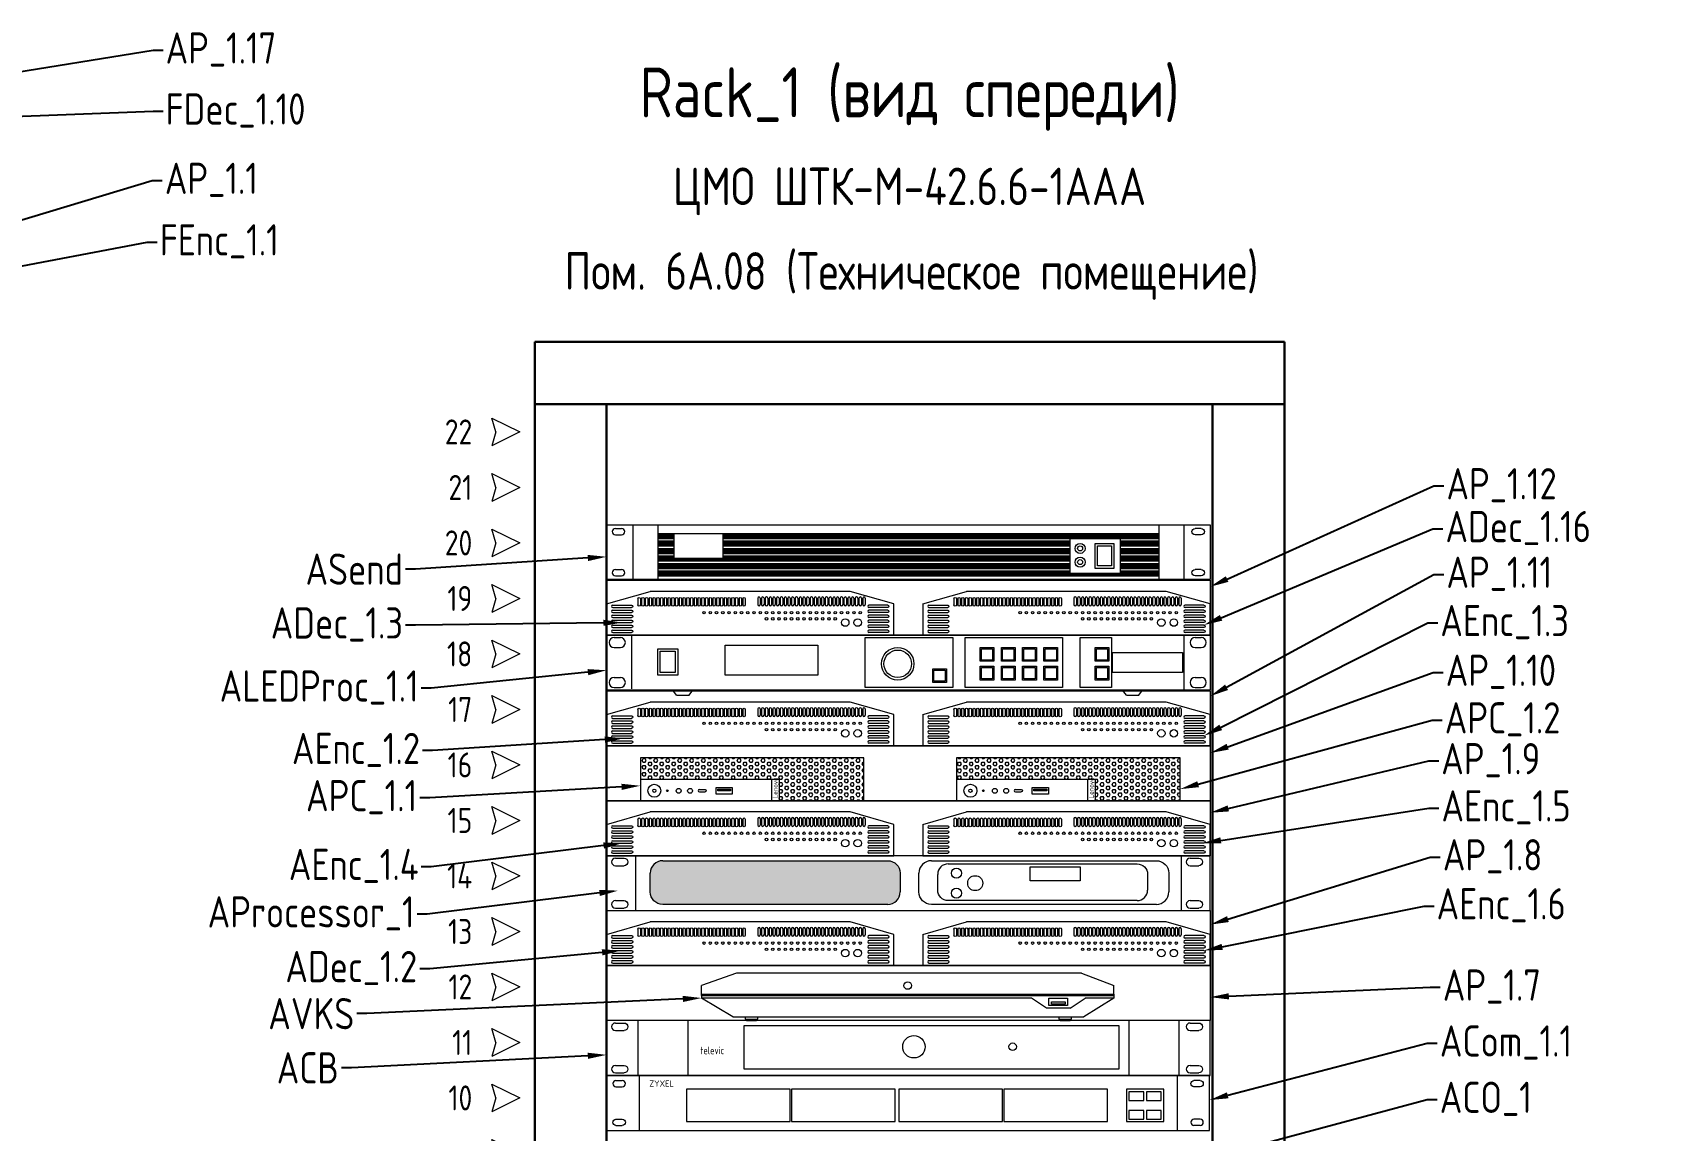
# Model space of a CAD drawing. Header units: millimetres. Extents: x -12727 to 3737, y -1743 to 2772.
# Drawn here: x 921 to 2218, y 453 to 1332 of the extents above; entities that cross this region are included whole.
import ezdxf
from ezdxf import colors
from ezdxf.entities.mleader import LeaderData, LeaderLine
from ezdxf.enums import TextEntityAlignment as Align
from ezdxf.math import Vec2, Vec3

# ---------------------------------------------------------------- set-up
doc = ezdxf.new("R2010")
doc.units = ezdxf.units.MM
doc.layers.get('0').update_dxf_attribs({"lineweight": 5})
doc.layers.add('Racks and units', color=7, linetype='Continuous', lineweight=5)
doc.styles.add('AMS_text_scale', font='GOST.TTF', dxfattribs={"width": 0.9})
doc.styles.add('Rack_unit_No', font='GOST.TTF', dxfattribs={"height": 10})
doc.styles.get("Standard").update_dxf_attribs({"font": 'GOST.TTF'})

# ---------------------------------------------------------------- blocks, each defined once
blk = doc.blocks.new('arrow_tic')
at = {"lineweight": 9}
for p, q in [((-25.7, 11.1), (-3.4, 0)), ((-22.6, 0), (-25.7, 11.1)), ((-3.4, 0), (-25.7, -11.1)), ((-22.6, 0), (-25.7, -11.1))]:
    blk.add_line(p, q, dxfattribs=at)
blk.add_point((66, -22.2))
blk = doc.blocks.new('Rack_wheel')
at = {"layer": 'Racks and units', "lineweight": 30}
for p, q in [((-27, -18), (-32, -13)), ((-27, -76), (-27, -18)), ((-19, -76), (-27, -76)), ((27, -76), (19, -76)), ((27, -18), (32, -13)), ((27, -18), (27, -76))]:
    blk.add_line(p, q, dxfattribs=at)
at = {"layer": 'Racks and units', "lineweight": 9}
blk.add_line((-27, -18), (27, -18), dxfattribs=at)
at = {"layer": 'Racks and units', "lineweight": 30}
for points in [[(-32, 0), (32, 0), (32, -13), (-32, -13)], [(-15, -25), (15, -25), (15, -98), (-15, -98)]]:
    blk.add_lwpolyline(points, close=True, dxfattribs=at)
blk.add_lwpolyline([(-19, -76), (-19, -22), (19, -22), (19, -76)], dxfattribs=at)
at = {"layer": 'Racks and units', "lineweight": 9}
for points in [[(-15, -72), (-19, -72), (-19, -52), (-15, -52)], [(19, -72), (15, -72), (15, -52), (19, -52)]]:
    blk.add_lwpolyline(points, close=True, dxfattribs=at)
blk = doc.blocks.new('*U61')
at = {"layer": 'Racks and units', "lineweight": 30}
for p, q in [((-24.1, 97.9), (-24.1, 1175.8)), ((-24.1, 1175.8), (575.9, 1175.8)), ((575.9, 1175.8), (575.9, 97.9)), ((-24.1, 1125.8), (575.9, 1125.8)), ((-24.1, 147.9), (575.9, 147.9)), ((-24.1, 97.9), (575.9, 97.9))]:
    blk.add_line(p, q, dxfattribs=at)
blk.add_lwpolyline([(33.4, 1125.8), (518.4, 1125.8), (518.4, 147.9), (33.4, 147.9)], close=True, dxfattribs=at)
for p in [(-32.7, 1103.6), (-32.7, 1059.1), (-32.7, 1014.7), (-32.7, 970.2), (-32.7, 925.8), (-32.7, 881.3), (-32.7, 836.9), (-32.7, 792.4), (-32.7, 748), (-32.7, 703.5), (-32.7, 659.1), (-32.7, 614.6), (-32.7, 570.2), (-32.7, 525.7), (-32.7, 481.3), (-32.7, 436.8), (-32.7, 392.4), (-32.7, 347.9), (-32.7, 303.5), (-32.7, 259), (-32.7, 214.6), (-32.7, 170.1)]:
    blk.add_blockref('arrow_tic', p)
at = {"layer": 'Racks and units', "xscale": 0.000166666666666669, "yscale": 0.000166666666666669, "zscale": 0.000166666666666669}
blk.add_blockref('Rack_wheel', (-24.1, 97.9), dxfattribs=at)
blk.add_blockref('Rack_wheel', (-24.1, 97.9), dxfattribs=at)
at = {"char_height": 20, "width": 92.84, "attachment_point": 6, "style": 'Rack_unit_No'}
for s, insert in [('22', (-74.1, 1103.6)), ('21', (-74.1, 1059.1)), ('20', (-74.1, 1014.7)), ('19', (-74.1, 970.2)), ('18', (-74.1, 925.8)), ('17', (-74.1, 881.3)), ('16', (-74.1, 836.9)), ('15', (-74.1, 792.4)), ('14', (-74.1, 748)), ('13', (-74.1, 703.5)), ('12', (-74.1, 659.1)), ('11', (-74.1, 614.6)), ('10', (-74.1, 570.2)), ('9', (-74.1, 525.7)), ('8', (-74.1, 481.3)), ('7', (-74.1, 436.8)), ('6', (-74.1, 392.4)), ('5', (-74.1, 347.9)), ('4', (-74.1, 303.5)), ('3', (-74.1, 259)), ('2', (-74.1, 214.6)), ('1', (-74.1, 170.1))]:
    blk.add_mtext(s, dxfattribs=dict(at, insert=insert))
at = {"layer": 'Racks and units', "style": 'AMS_text_scale'}
for tag, height, p in [('RACK_NAME', 40, (275.9, 1375.6)), ('RACK_DIMS', 30, (275.9, 1300.3)), ('RACK_ROOM', 30, (277.4, 1232.5))]:
    blk.add_attdef(tag, text='', height=height, dxfattribs=at).set_placement(p, align=Align.MIDDLE_CENTER)
blk = doc.blocks.new('Коммутатор 48 портов')
at = {"color": 0}
for p, q in [((0, 44), (0, 0)), ((482.6, 44), (0, 44)), ((7.5, 40), (12.5, 40)), ((26, 44), (26, 0)), ((456.6, 44), (456.6, 0)), ((475.1, 40), (470.1, 40)), ((482.6, 0), (482.6, 44)), ((7.5, 35), (12.5, 35)), ((64, 33), (64, 7)), ((147, 33), (64, 33)), ((147, 7), (147, 33)), ((148, 33), (148, 7)), ((231, 33), (148, 33)), ((231, 7), (231, 33)), ((234, 33), (234, 7)), ((317, 33), (234, 33)), ((317, 7), (317, 33)), ((318, 33), (318, 7)), ((401, 33), (318, 33)), ((401, 7), (401, 33)), ((416, 33), (416, 7)), ((446, 33), (416, 33)), ((418, 31), (418, 24)), ((430, 31), (418, 31)), ((430, 24), (430, 31)), ((432, 31), (432, 24)), ((444, 31), (432, 31)), ((444, 24), (444, 31)), ((446, 7), (446, 33)), ((475.1, 35), (470.1, 35)), ((418, 24), (430, 24)), ((418, 16), (418, 9)), ((430, 16), (418, 16)), ((430, 9), (430, 16)), ((432, 24), (444, 24)), ((432, 16), (432, 9)), ((444, 16), (432, 16)), ((444, 9), (444, 16)), ((0, 0), (482.6, 0)), ((7.5, 9), (12.5, 9)), ((7.5, 4), (12.5, 4)), ((64, 7), (147, 7)), ((148, 7), (231, 7)), ((234, 7), (317, 7)), ((318, 7), (401, 7)), ((416, 7), (446, 7)), ((418, 9), (430, 9)), ((432, 9), (444, 9)), ((475.1, 9), (470.1, 9)), ((475.1, 4), (470.1, 4))]:
    blk.add_line(p, q, dxfattribs=at)
for centre, start, end in [((7.5, 37.5), 90, 270), ((12.5, 37.5), 270, 90), ((470.1, 6.5), 90, 270), ((475.1, 6.5), 270, 90)]:
    blk.add_arc(centre, 2.5, start, end, dxfattribs=at)
at = {"color": 0, "extrusion": (0, 0, -1)}
for centre, start, end in [((-470.1, 37.5), 270, 90), ((-475.1, 37.5), 90, 270), ((-7.5, 6.5), 270, 90), ((-12.5, 6.5), 90, 270)]:
    blk.add_arc(centre, 2.5, start, end, dxfattribs=at)
at = {"color": 0, "insert": (35, 40), "char_height": 5, "width": 18, "attachment_point": 1}
blk.add_mtext('\\pxqc;ZYXEL', dxfattribs=at)
blk = doc.blocks.new('ПК')
h = blk.add_hatch()
h.set_pattern_fill('HEX', color=0, scale=0.5)
edge = h.paths.add_edge_path()
edge.add_line((0, 34.5), (0, 17.25))
edge.add_line((179, 34.5), (0, 34.5))
edge.add_line((179, 0), (179, 34.5))
edge.add_line((111, 0), (179, 0))
edge.add_line((111, 17.25), (111, 0))
edge.add_line((0, 17.25), (111, 17.25))
at = {"color": 0}
for p, q in [((179, 34.5), (0, 34.5)), ((0, 34.5), (0, 0)), ((179, 0), (179, 34.5)), ((0, 17.25), (111, 17.25)), ((105, 17.25), (105, 0)), ((111, 17.25), (111, 0)), ((0, 0), (179, 0)), ((47.275, 8.975), (51.825, 8.975)), ((47.275, 7.025), (51.825, 7.025))]:
    blk.add_line(p, q, dxfattribs=at)
for points in [[(60.6, 10.6), (73.6, 10.6), (73.6, 5.4), (60.6, 5.4)], [(61.9, 9.3), (72.3, 9.3), (72.3, 8), (61.9, 8)]]:
    blk.add_lwpolyline(points, close=True, dxfattribs=at)
for centre, radius in [((11.2, 8), 5.2), ((11.2, 8), 1.3), ((21.6, 8), 0.65), ((30.7, 8), 1.95), ((39.8, 8), 1.95)]:
    blk.add_circle(centre, radius, dxfattribs=at)
blk.add_arc((47.275, 8), 0.975, 90, 270, dxfattribs=at)
at = {"color": 0, "extrusion": (0, 0, -1)}
blk.add_arc((-51.825, 8), 0.975, 90, 270, dxfattribs=at)
at = {"color": 0, "insert": (106, 2), "char_height": 4, "width": 5.86859, "attachment_point": 1, "rotation": 90}
blk.add_mtext('Lenovo', dxfattribs=at)
blk = doc.blocks.new('CVKS')
at = {"color": 0}
for p, q in [((28, 20), (0, 10)), ((304, 20), (28, 20)), ((304, 20), (330, 10)), ((0, 2), (0, 10)), ((0, 3), (330, 3)), ((0, 2), (330, 2)), ((0, 2), (0, 0)), ((264, 0), (0, 0)), ((25, -15), (0, 0)), ((330, 3), (330, 10)), ((330, 3), (330, 2)), ((330, 2), (330, 0)), ((276, -8), (264, 0)), ((295, -8), (276, -8)), ((295, -8), (307, 0)), ((330, 0), (306, -15)), ((330, 0), (307, 0)), ((25, -15), (306, -15)), ((35, -15), (35, -17)), ((35, -17), (45, -17)), ((36, -17), (36, -18)), ((36, -18), (44, -18)), ((44, -18), (44, -17)), ((45, -17), (45, -15)), ((286, -15), (286, -17)), ((286, -17), (296, -17)), ((287, -17), (287, -18)), ((287, -18), (295, -18)), ((295, -18), (295, -17)), ((296, -17), (296, -15))]:
    blk.add_line(p, q, dxfattribs=at)
for points in [[(278, 0), (293, 0), (293, -6), (278, -6)], [(280, -3), (291, -3), (291, -5), (280, -5)]]:
    blk.add_lwpolyline(points, close=True, dxfattribs=at)
blk.add_circle((165, 10), 3, dxfattribs=at)
blk = doc.blocks.new('TesiraFORTE AVB CI')
h = blk.add_hatch()
h.set_pattern_fill('HONEY', color=0, scale=0.5)
h.set_pattern_definition([(0, (-10, 0), (2.38125, 1.374815), [1.5875, -3.175]), (120, (-10, 0), (-2.38125, 1.374815), [1.5875, -3.175]), (60, (-10, 0), (5e-09, 2.749631), [-3.175, 1.5875])])
edge = h.paths.add_edge_path()
edge.add_line((35, 15), (35, 30))
edge.add_arc((45, 30), 10, 90, 180)
edge.add_line((45, 40), (225, 40))
edge.add_arc((225, 30), 10, 0, 90)
edge.add_line((235, 30), (235, 15))
edge.add_arc((225, 15), 10, 270, 360)
edge.add_line((225, 5), (45, 5))
edge.add_arc((45, 15), 10, 180, 270)
at = {"color": 0}
for p, q in [((483, 44), (0, 44)), ((0, 0), (0, 44)), ((7, 42), (14, 42)), ((23, 44), (23, 0)), ((45, 40), (225, 40)), ((260, 40), (440, 40)), ((460, 44), (460, 0)), ((467, 42), (474, 42)), ((483, 0), (483, 44)), ((7, 36), (14, 36)), ((35, 15), (35, 30)), ((235, 30), (235, 15)), ((250, 15), (250, 30)), ((265, 16.45), (265, 29.05)), ((273.4, 37.45), (424.6, 37.45)), ((433, 29.05), (433, 16.45)), ((450, 30), (450, 15)), ((467, 36), (474, 36)), ((0, 0), (483, 0)), ((7, 8), (14, 8)), ((7, 2), (14, 2)), ((225, 5), (45, 5)), ((440, 5), (260, 5)), ((424.6, 8.05), (273.4, 8.05)), ((467, 8), (474, 8)), ((467, 2), (474, 2))]:
    blk.add_line(p, q, dxfattribs=at)
blk.add_lwpolyline([(339, 35), (379, 35), (379, 24), (339, 24)], close=True, dxfattribs=at)
for centre, radius in [((280, 30), 4), ((295, 22), 6), ((280, 14), 4)]:
    blk.add_circle(centre, radius, dxfattribs=at)
for centre, radius, start, end in [((7, 39), 3, 90, 270), ((45, 30), 10, 90, 180), ((260, 30), 10, 90, 180), ((467, 39), 3, 90, 270), ((273.4, 29.05), 8.4, 90, 180), ((225, 15), 10, 270, 0), ((424.6, 16.45), 8.4, 270, 0), ((440, 15), 10, 270, 0), ((7, 5), 3, 90, 270), ((467, 5), 3, 90, 270)]:
    blk.add_arc(centre, radius, start, end, dxfattribs=at)
at = {"color": 0, "extrusion": (0, 0, -1)}
for centre, radius, start, end in [((-14, 39), 3, 90, 270), ((-225, 30), 10, 90, 180), ((-440, 30), 10, 90, 180), ((-474, 39), 3, 90, 270), ((-424.6, 29.05), 8.4, 90, 180), ((-45, 15), 10, 270, 0), ((-260, 15), 10, 270, 0), ((-273.4, 16.45), 8.4, 270, 0), ((-14, 5), 3, 90, 270), ((-474, 5), 3, 90, 270)]:
    blk.add_arc(centre, radius, start, end, dxfattribs=at)
blk = doc.blocks.new('*U14')
at = {"color": 0}
for p, q in [((-7.5, 1), (7.5, 1)), ((-7.5, -1), (7.5, -1))]:
    blk.add_line(p, q, dxfattribs=at)
blk.add_arc((-7.5, 0), 1, 90, 270, dxfattribs=at)
at = {"color": 0, "extrusion": (0, 0, -1)}
blk.add_arc((-7.5, 0), 1, 90, 270, dxfattribs=at)
blk = doc.blocks.new('*U13')
at = {"color": 0, "linetype": 'ByBlock', "lineweight": -2, "transparency": 16777216}
for p in [(0, 20), (0, 16), (0, 12), (0, 8), (0, 4), (0, 0)]:
    blk.add_blockref('*U14', p, dxfattribs=at)
blk = doc.blocks.new('*U16')
at = {"color": 0}
for p, q in [((-7.5, 1), (7.5, 1)), ((-7.5, -1), (7.5, -1))]:
    blk.add_line(p, q, dxfattribs=at)
blk.add_arc((-7.5, 0), 1, 90, 270, dxfattribs=at)
at = {"color": 0, "extrusion": (0, 0, -1)}
blk.add_arc((-7.5, 0), 1, 90, 270, dxfattribs=at)
blk = doc.blocks.new('*U15')
at = {"color": 0, "linetype": 'ByBlock', "lineweight": -2, "transparency": 16777216}
for p in [(0, 20), (0, 16), (0, 12), (0, 8), (0, 4), (0, 0)]:
    blk.add_blockref('*U16', p, dxfattribs=at)
blk = doc.blocks.new('*U18')
at = {"color": 0}
for p, q in [((-1, 2.5), (-1, -2.5)), ((1, 2.5), (1, -2.5))]:
    blk.add_line(p, q, dxfattribs=at)
at = {"color": 0, "extrusion": (0, 0, -1)}
for centre, start, end in [((0, 2.5), 0, 180), ((0, -2.5), 180, 0)]:
    blk.add_arc(centre, 1, start, end, dxfattribs=at)
blk = doc.blocks.new('*U17')
at = {"color": 0, "linetype": 'ByBlock', "lineweight": -2, "transparency": 16777216}
for p in [(0, 0), (3, 0), (6, 0), (9, 0), (12, 0), (15, 0), (18, 0), (21, 0), (24, 0), (27, 0), (30, 0), (33, 0), (36, 0), (39, 0), (42, 0), (45, 0), (48, 0), (51, 0), (54, 0), (57, 0), (60, 0), (63, 0), (66, 0), (69, 0), (72, 0), (75, 0), (78, 0), (81, 0), (84, 0)]:
    blk.add_blockref('*U18', p, dxfattribs=at)
blk = doc.blocks.new('*U20')
at = {"color": 0}
for p, q in [((-1, 2.5), (-1, -2.5)), ((1, 2.5), (1, -2.5))]:
    blk.add_line(p, q, dxfattribs=at)
at = {"color": 0, "extrusion": (0, 0, -1)}
for centre, start, end in [((0, 2.5), 0, 180), ((0, -2.5), 180, 0)]:
    blk.add_arc(centre, 1, start, end, dxfattribs=at)
blk = doc.blocks.new('*U19')
at = {"color": 0, "linetype": 'ByBlock', "lineweight": -2, "transparency": 16777216}
for p in [(0, 0), (3, 0), (6, 0), (9, 0), (12, 0), (15, 0), (18, 0), (21, 0), (24, 0), (27, 0), (30, 0), (33, 0), (36, 0), (39, 0), (42, 0), (45, 0), (48, 0), (51, 0), (54, 0), (57, 0), (60, 0), (63, 0), (66, 0), (69, 0), (72, 0), (75, 0), (78, 0), (81, 0), (84, 0)]:
    blk.add_blockref('*U20', p, dxfattribs=at)
blk = doc.blocks.new('*U22')
at = {"color": 0}
blk.add_circle((0, 0), 1, dxfattribs=at)
blk = doc.blocks.new('*U21')
at = {"color": 0, "linetype": 'ByBlock', "lineweight": -2, "transparency": 16777216}
for p in [(0, 0), (5, 0), (10, 0), (15, 0), (20, 0), (25, 0), (30, 0), (35, 0), (40, 0), (45, 0), (50, 0), (55, 0), (60, 0), (65, 0), (70, 0), (75, 0), (80, 0), (85, 0), (90, 0), (95, 0), (100, 0), (105, 0), (110, 0), (115, 0), (120, 0), (125, 0)]:
    blk.add_blockref('*U22', p, dxfattribs=at)
blk = doc.blocks.new('*U24')
at = {"color": 0}
blk.add_circle((0, 0), 1, dxfattribs=at)
blk = doc.blocks.new('*U23')
at = {"color": 0, "linetype": 'ByBlock', "lineweight": -2, "transparency": 16777216}
for p in [(0, 0), (5, 0), (10, 0), (15, 0), (20, 0), (25, 0), (30, 0), (35, 0), (40, 0), (45, 0), (50, 0), (55, 0)]:
    blk.add_blockref('*U24', p, dxfattribs=at)
blk = doc.blocks.new('Энкодер')
at = {"color": 0, "lineweight": 5}
for p, q in [((0, 25), (35, 35)), ((195, 35), (35, 35)), ((230, 25), (195, 35)), ((0, 25), (0, 0)), ((230, 0), (230, 25)), ((0, 0), (230, 0))]:
    blk.add_line(p, q, dxfattribs=at)
for centre in [(191, 10), (201, 10)]:
    blk.add_circle(centre, 3, dxfattribs=at)
for name, p in [('*U17', (26, 26.7)), ('*U13', (12.5, 3)), ('*U21', (78, 18)), ('*U23', (128, 13))]:
    blk.add_blockref(name, p, dxfattribs=at)
at = {"color": 0, "lineweight": 5, "xscale": -1}
for name, p in [('*U19', (206, 27)), ('*U15', (217.5, 3))]:
    blk.add_blockref(name, p, dxfattribs=at)
blk = doc.blocks.new('Plixus AE-R')
at = {"color": 0}
for p, q in [((483, 44), (0, 44)), ((0, 44), (0, 0)), ((7, 42), (14, 42)), ((25, 44), (25, 0)), ((65, 44), (65, 0)), ((418, 44), (418, 0)), ((458, 44), (458, 0)), ((467, 42), (474, 42)), ((483, 0), (483, 44)), ((7, 36), (14, 36)), ((467, 36), (474, 36)), ((0, 0), (483, 0)), ((7, 8), (14, 8)), ((7, 2), (14, 2)), ((467, 8), (474, 8)), ((467, 2), (474, 2))]:
    blk.add_line(p, q, dxfattribs=at)
blk.add_lwpolyline([(110, 40), (410, 40), (410, 5), (110, 5)], close=True, dxfattribs=at)
for centre, radius in [((246, 23), 9), ((325, 23), 3)]:
    blk.add_circle(centre, radius, dxfattribs=at)
for centre in [(7, 39), (467, 39), (7, 5), (467, 5)]:
    blk.add_arc(centre, 3, 90, 270, dxfattribs=at)
at = {"color": 0, "extrusion": (0, 0, -1)}
for centre in [(-14, 39), (-474, 39), (-14, 5), (-474, 5)]:
    blk.add_arc(centre, 3, 90, 270, dxfattribs=at)
at = {"color": 0, "insert": (75, 23), "char_height": 6, "width": 34, "attachment_point": 1}
blk.add_mtext('televic', dxfattribs=at)
blk = doc.blocks.new('*U51')
at = {"color": 0}
for points in [[(-5.5, 5.5), (5.5, 5.5), (5.5, -5.5), (-5.5, -5.5)], [(-4.5, 4.5), (4.5, 4.5), (4.5, -4.5), (-4.5, -4.5)]]:
    blk.add_lwpolyline(points, close=True, dxfattribs=at)
blk = doc.blocks.new('*U50')
at = {"color": 0, "linetype": 'ByBlock', "lineweight": -2, "transparency": 16777216}
for p in [(0, 15), (17, 15), (34, 15), (51, 15), (0, 0), (17, 0), (34, 0), (51, 0)]:
    blk.add_blockref('*U51', p, dxfattribs=at)
blk = doc.blocks.new('Видеопроцессор')
at = {"color": 0}
for p, q in [((0, 0), (0, 44)), ((0, 44), (483, 44)), ((6, 42), (11, 42)), ((20, 44), (20, 1)), ((462, 44), (462, 0)), ((471, 42), (476, 42)), ((483, 44), (483, 0)), ((6, 34), (11, 34)), ((471, 34), (476, 34)), ((483, 0), (0, 0)), ((6, 10), (11, 10)), ((6, 2), (11, 2)), ((56, -4), (53, 0)), ((66, -4), (69, 0)), ((416, -4), (413, 0)), ((426, -4), (429, 0)), ((471, 10), (476, 10)), ((471, 2), (476, 2)), ((56, -4), (66, -4)), ((416, -4), (426, -4))]:
    blk.add_line(p, q, dxfattribs=at)
for points in [[(207, 42), (277, 42), (277, 2), (207, 2)], [(287, 42), (365, 42), (365, 2), (287, 2)], [(379, 42), (404, 42), (404, 2), (379, 2)], [(41, 33), (57, 33), (57, 12), (41, 12)], [(43, 31), (55, 31), (55, 14), (43, 14)], [(95, 36), (169, 36), (169, 12), (95, 12)], [(391, 34), (402, 34), (402, 23), (391, 23)], [(392, 33), (401, 33), (401, 24), (392, 24)], [(405, 30), (461, 30), (461, 14), (405, 14)], [(261, 17), (272, 17), (272, 6), (261, 6)], [(262, 16), (271, 16), (271, 7), (262, 7)], [(391, 19), (402, 19), (402, 8), (391, 8)], [(392, 18), (401, 18), (401, 9), (392, 9)]]:
    blk.add_lwpolyline(points, close=True, dxfattribs=at)
for radius in [13, 11]:
    blk.add_circle((233, 21), radius, dxfattribs=at)
for centre, start, end in [((6, 38), 90, 270), ((11, 38), 270, 90), ((471, 38), 90, 270), ((476, 38), 270, 90), ((6, 6), 90, 270), ((11, 6), 270, 90), ((471, 6), 90, 270), ((476, 6), 270, 90)]:
    blk.add_arc(centre, 4, start, end, dxfattribs=at)
blk.add_blockref('*U50', (304.5, 13.5), dxfattribs=at)
blk = doc.blocks.new('Передающая карта')
at = {"color": 0}
for p, q in [((0, 0), (0, 44)), ((0, 44), (483, 44)), ((7, 41), (12, 41)), ((21, 44), (21, 0)), ((41, 44), (41, 0)), ((442, 44), (442, 0)), ((462, 44), (462, 0)), ((476, 41), (471, 41)), ((483, 44), (483, 0)), ((7, 36), (12, 36)), ((41, 36), (54, 36)), ((41, 35), (54, 35)), ((41, 34), (54, 34)), ((41, 33), (54, 33)), ((41, 31), (54, 31)), ((41, 30), (54, 30)), ((41, 29), (54, 29)), ((41, 28), (54, 28)), ((41, 27), (54, 27)), ((411, 31), (442, 31)), ((411, 30), (442, 30)), ((411, 29), (442, 29)), ((411, 28), (442, 28)), ((411, 27), (442, 27)), ((476, 36), (471, 36)), ((41, 25), (54, 25)), ((41, 24), (54, 24)), ((41, 23), (54, 23)), ((41, 22), (54, 22)), ((41, 21), (54, 21)), ((41, 19), (54, 19)), ((41, 18), (54, 18)), ((411, 25), (442, 25)), ((411, 24), (442, 24)), ((411, 23), (442, 23)), ((411, 22), (442, 22)), ((411, 21), (442, 21)), ((411, 19), (442, 19)), ((411, 18), (442, 18)), ((411, 17), (442, 17)), ((411, 16), (442, 16)), ((411, 15), (442, 15)), ((411, 13), (442, 13)), ((483, 0), (0, 0)), ((7, 8), (12, 8)), ((7, 3), (12, 3)), ((411, 12), (442, 12)), ((411, 11), (442, 11)), ((411, 10), (442, 10)), ((411, 9), (442, 9)), ((411, 7), (442, 7)), ((411, 6), (442, 6)), ((476, 8), (471, 8)), ((476, 3), (471, 3))]:
    blk.add_line(p, q, dxfattribs=at)
at = {"color": 0, "lineweight": 5}
for p, q in [((41, 37), (442, 37)), ((93, 36), (442, 36)), ((93, 35), (442, 35)), ((93, 34), (442, 34)), ((93, 33), (442, 33)), ((93, 31), (371, 31)), ((93, 30), (371, 30)), ((93, 29), (371, 29)), ((93, 28), (371, 28)), ((93, 27), (371, 27)), ((41, 17), (371, 17)), ((41, 16), (371, 16)), ((41, 15), (371, 15)), ((41, 13), (371, 13)), ((93, 25), (371, 25)), ((93, 24), (371, 24)), ((93, 23), (371, 23)), ((93, 22), (371, 22)), ((93, 21), (371, 21)), ((93, 19), (371, 19)), ((93, 18), (371, 18)), ((41, 12), (371, 12)), ((41, 11), (371, 11)), ((41, 10), (371, 10)), ((41, 9), (371, 9)), ((41, 7), (371, 7)), ((41, 6), (371, 6)), ((41, 5), (442, 5)), ((41, 4), (442, 4)), ((41, 3), (442, 3))]:
    blk.add_line(p, q, dxfattribs=at)
at = {"color": 0}
for points in [[(54, 37), (93, 37), (93, 17), (54, 17)], [(371, 33), (411, 33), (411, 5), (371, 5)], [(391, 29), (406, 29), (406, 9), (391, 9)], [(393, 27), (404, 27), (404, 11), (393, 11)]]:
    blk.add_lwpolyline(points, close=True, dxfattribs=at)
for centre, radius in [((379, 25), 4), ((379, 25), 2), ((379, 14), 4), ((379, 14), 2)]:
    blk.add_circle(centre, radius, dxfattribs=at)
for centre, start, end in [((7, 38.5), 90, 270), ((12, 38.5), 270, 90), ((7, 5.5), 90, 270), ((12, 5.5), 270, 90)]:
    blk.add_arc(centre, 2.5, start, end, dxfattribs=at)
at = {"color": 0, "extrusion": (0, 0, -1)}
for centre, start, end in [((-471, 38.5), 270, 90), ((-476, 38.5), 90, 270), ((-471, 5.5), 270, 90), ((-476, 5.5), 90, 270)]:
    blk.add_arc(centre, 2.5, start, end, dxfattribs=at)

msp = doc.modelspace()

# ---------------------------------------------------------------- linework, layer by layer
at = {"color": 0, "extrusion": (0, 0, -1)}
for points in [[(-1380.5, 893.6), (-1863.5, 893.6), (-1863.5, 849.6), (-1380.5, 849.6)], [(-1380.5, 804.9), (-1863.5, 804.9), (-1863.5, 760.9), (-1380.5, 760.9)], [(-1380.5, 760.9), (-1863.5, 760.9), (-1863.5, 716.9), (-1380.5, 716.9)], [(-1380.5, 716.9), (-1863.5, 716.9), (-1863.5, 672.9), (-1380.5, 672.9)], [(-1380.5, 628.9), (-1863.5, 628.9), (-1863.5, 584.9), (-1380.5, 584.9)], [(-1380.5, 584.9), (-1863.5, 584.9), (-1863.5, 540.9), (-1380.5, 540.9)]]:
    msp.add_lwpolyline(points, close=True, dxfattribs=at)
at = {"layer": 'Racks and units'}
msp.add_line((1865.5, 767.8), (1865.5, 723.4), dxfattribs=at)

# ---------------------------------------------------------------- block references
msp.add_blockref('*U61', (1347.1, -91.3)).add_auto_attribs({'RACK_NAME': 'Rack_1 (вид спереди)', 'RACK_ROOM': 'Пом. 6А.08 (Техническое помещение)', 'RACK_DIMS': 'ЦМО ШТК-М-42.6.6-1ААА'})
at = {"color": 0}
for name, p in [('Передающая карта', (1380.5, 894)), ('Энкодер', (1380.5, 849.6)), ('Энкодер', (1633.5, 849.6)), ('Видеопроцессор', (1380.5, 805.6)), ('Энкодер', (1380.5, 760.9)), ('Энкодер', (1633.5, 760.9)), ('ПК', (1407.5, 716.9)), ('ПК', (1660.5, 716.9)), ('Энкодер', (1380.5, 672.9)), ('Энкодер', (1633.5, 672.9)), ('TesiraFORTE AVB CI', (1380.5, 628.9)), ('Энкодер', (1380.5, 584.9)), ('Энкодер', (1633.5, 584.9)), ('CVKS', (1456.5, 558.9)), ('Plixus AE-R', (1380.5, 496.9)), ('Коммутатор 48 портов', (1380.5, 452.9))]:
    msp.add_blockref(name, p, dxfattribs=at)

# ---------------------------------------------------------------- leaders
ml = msp.add_multileader_mtext('Standard', dxfattribs=at)
ml.set_content('AP_1.17')
ml.set_leader_properties()
ml.build(insert=Vec2(0, 0))
ml.multileader.update_dxf_attribs({"arrow_head_size": 15})
ctx = ml.context
ctx.base_point, ctx.char_height, ctx.arrow_head_size, ctx.plane_origin = Vec3(1025.5, 1318), 25, 15, Vec3(1153.2, 1309.5)
notes = []
notes.append((ctx, [(0, (1, 1, 0), (1017.5, 1318), (1, 0), 8, [(0, [(833.8, 1288.5)], 0, [])])]))
ctx.mtext.insert, ctx.mtext.flow_direction = Vec3(1027.5, 1332.3), 5
ml = msp.add_multileader_mtext('Standard', dxfattribs=at)
ml.set_content('FDec_1.10')
ml.set_leader_properties()
ml.build(insert=Vec2(0, 0))
ml.multileader.update_dxf_attribs({"arrow_head_size": 15})
ctx = ml.context
ctx.base_point, ctx.char_height, ctx.arrow_head_size, ctx.plane_origin = Vec3(1025.5, 1269.1), 25, 15, Vec3(1026.7, 1288.5)
notes.append((ctx, [(0, (1, 1, 0), (1017.5, 1269.1), (1, 0), 8, [(0, [(829.8, 1262)], 0, [])])]))
ctx.mtext.insert, ctx.mtext.flow_direction = Vec3(1027.5, 1283.4), 5
ml = msp.add_multileader_mtext('Standard', dxfattribs=at)
ml.set_content('AP_1.1')
ml.set_leader_properties()
ml.build(insert=Vec2(0, 0))
ml.multileader.update_dxf_attribs({"arrow_head_size": 15})
ctx = ml.context
ctx.base_point, ctx.char_height, ctx.arrow_head_size, ctx.plane_origin = Vec3(1024.9, 1213.6), 25, 15, Vec3(1153.2, 1179.6)
notes.append((ctx, [(0, (1, 1, 0), (1016.9, 1213.6), (1, 0), 8, [(0, [(833.8, 1158.6)], 0, [])])]))
ctx.mtext.insert, ctx.mtext.flow_direction = Vec3(1026.9, 1227.9), 5
ml = msp.add_multileader_mtext('Standard', dxfattribs=at)
ml.set_content('FEnc_1.1')
ml.set_leader_properties()
ml.build(insert=Vec2(0, 0))
ml.multileader.update_dxf_attribs({"arrow_head_size": 15})
ctx = ml.context
ctx.base_point, ctx.char_height, ctx.arrow_head_size, ctx.plane_origin = Vec3(1020.9, 1164.3), 25, 15, Vec3(1149.2, 1150.5)
notes.append((ctx, [(0, (1, 1, 0), (1012.9, 1164.3), (1, 0), 8, [(0, [(829.8, 1129.5)], 0, [])])]))
ctx.mtext.insert, ctx.mtext.flow_direction = Vec3(1022.9, 1178.6), 5
ml = msp.add_multileader_mtext('Standard', dxfattribs=at)
ml.set_content('AP_1.12')
ml.set_leader_properties()
ml.build(insert=Vec2(0, 0))
ml.multileader.update_dxf_attribs({"arrow_head_size": 15})
ctx = ml.context
ctx.base_point, ctx.char_height, ctx.arrow_head_size, ctx.plane_origin = Vec3(2050.7, 969), 25, 15, Vec3(1870.4, 935)
notes.append((ctx, [(0, (1, 1, 0), (2042.7, 969), (1, 0), 8, [(0, [(1863.5, 888.3)], 0, [])])]))
ctx.mtext.insert, ctx.mtext.flow_direction = Vec3(2052.7, 983.3), 5
ml = msp.add_multileader_mtext('Standard', dxfattribs=at)
ml.set_content('ADec_1.16')
ml.set_leader_properties()
ml.build(insert=Vec2(0, 0))
ml.multileader.update_dxf_attribs({"arrow_head_size": 15})
ctx = ml.context
ctx.base_point, ctx.char_height, ctx.arrow_head_size, ctx.plane_origin = Vec3(2049.9, 934.8), 25, 15, Vec3(1869.5, 900.8)
notes.append((ctx, [(0, (1, 1, 0), (2041.9, 934.8), (1, 0), 8, [(0, [(1858.5, 857.6)], 0, [])])]))
ctx.mtext.insert, ctx.mtext.flow_direction = Vec3(2051.9, 949), 5
ml = msp.add_multileader_mtext('Standard', dxfattribs=at)
ml.set_content('ASend')
ml.set_leader_properties()
ml.build(insert=Vec2(0, 0))
ml.multileader.update_dxf_attribs({"arrow_head_size": 15})
ctx = ml.context
ctx.base_point, ctx.char_height, ctx.arrow_head_size, ctx.plane_origin = Vec3(1142.3, 902.4), 25, 15, Vec3(1380.5, 912.3)
ctx.text_align_type = 2
notes.append((ctx, [(0, (1, 1, 0), (1227.6, 902.4), (-1, 0), 8, [(0, [(1380.5, 912.3)], 0, [])])]))
ctx.mtext.insert, ctx.mtext.alignment, ctx.mtext.flow_direction = Vec3(1217.6, 914.9), 3, 5
ml = msp.add_multileader_mtext('Standard', dxfattribs=at)
ml.set_content('AP_1.11')
ml.set_leader_properties()
ml.build(insert=Vec2(0, 0))
ml.multileader.update_dxf_attribs({"arrow_head_size": 15})
ctx = ml.context
ctx.base_point, ctx.char_height, ctx.arrow_head_size, ctx.plane_origin = Vec3(2050.7, 898.1), 25, 15, Vec3(1870.4, 864.1)
notes.append((ctx, [(0, (1, 1, 0), (2042.7, 898.1), (1, 0), 8, [(0, [(1863.5, 800.6)], 0, [])])]))
ctx.mtext.insert, ctx.mtext.flow_direction = Vec3(2052.7, 912.4), 5
ml = msp.add_multileader_mtext('Standard', dxfattribs=at)
ml.set_content('ADec_1.3')
ml.set_leader_properties()
ml.build(insert=Vec2(0, 0))
ml.multileader.update_dxf_attribs({"arrow_head_size": 15})
ctx = ml.context
ctx.base_point, ctx.char_height, ctx.arrow_head_size, ctx.plane_origin = Vec3(1112.9, 857.5), 25, 15, Vec3(1380.5, 867.4)
ctx.text_align_type = 2
notes.append((ctx, [(0, (1, 1, 0), (1227.6, 857.5), (-1, 0), 8, [(0, [(1393, 859.6)], 0, [])])]))
ctx.mtext.insert, ctx.mtext.alignment, ctx.mtext.flow_direction = Vec3(1217.6, 871.8), 3, 5
ml = msp.add_multileader_mtext('Standard', dxfattribs=at)
ml.set_content('AEnc_1.3')
ml.set_leader_properties()
ml.build(insert=Vec2(0, 0))
ml.multileader.update_dxf_attribs({"arrow_head_size": 15})
ctx = ml.context
ctx.base_point, ctx.char_height, ctx.arrow_head_size, ctx.plane_origin = Vec3(2045.8, 859.5), 25, 15, Vec3(1865.5, 832.4)
notes.append((ctx, [(0, (1, 1, 0), (2037.8, 859.5), (1, 0), 8, [(0, [(1858.6, 768.9)], 0, [])])]))
ctx.mtext.insert, ctx.mtext.flow_direction = Vec3(2047.8, 873.7), 5
ml = msp.add_multileader_mtext('Standard', dxfattribs=at)
ml.set_content('AP_1.10')
ml.set_leader_properties()
ml.build(insert=Vec2(0, 0))
ml.multileader.update_dxf_attribs({"arrow_head_size": 15})
ctx = ml.context
ctx.base_point, ctx.char_height, ctx.arrow_head_size, ctx.plane_origin = Vec3(2050.1, 819.7), 25, 15, Vec3(1866.1, 792.4)
notes.append((ctx, [(0, (1, 1, 0), (2042.1, 819.7), (1, 0), 8, [(0, [(1863.5, 755.1)], 0, [])])]))
ctx.mtext.insert, ctx.mtext.flow_direction = Vec3(2052.1, 833.9), 5
ml = msp.add_multileader_mtext('Standard', dxfattribs=at)
ml.set_content('ALEDProc_1.1')
ml.set_leader_properties()
ml.build(insert=Vec2(0, 0))
ml.multileader.update_dxf_attribs({"arrow_head_size": 15})
ctx = ml.context
ctx.base_point, ctx.char_height, ctx.arrow_head_size, ctx.plane_origin = Vec3(1056.5, 807.1), 25, 15, Vec3(1393, 816.9)
ctx.text_align_type = 2
notes.append((ctx, [(0, (1, 1, 0), (1240.1, 807.1), (-1, 0), 8, [(0, [(1380.5, 821.4)], 0, [])])]))
ctx.mtext.insert, ctx.mtext.alignment, ctx.mtext.flow_direction = Vec3(1230.1, 821.3), 3, 5
ml = msp.add_multileader_mtext('Standard', dxfattribs=at)
ml.set_content('APC_1.2')
ml.set_leader_properties()
ml.build(insert=Vec2(0, 0))
ml.multileader.update_dxf_attribs({"arrow_head_size": 15})
ctx = ml.context
ctx.base_point, ctx.char_height, ctx.arrow_head_size, ctx.plane_origin = Vec3(2049.3, 781.5), 25, 15, Vec3(1842.1, 763.4)
notes.append((ctx, [(0, (1, 1, 0), (2041.3, 781.5), (1, 0), 8, [(0, [(1839.5, 726.2)], 0, [])])]))
ctx.mtext.insert, ctx.mtext.flow_direction = Vec3(2051.3, 795.8), 5
ml = msp.add_multileader_mtext('Standard', dxfattribs=at)
ml.set_content('AEnc_1.2')
ml.set_leader_properties()
ml.build(insert=Vec2(0, 0))
ml.multileader.update_dxf_attribs({"arrow_head_size": 15})
ctx = ml.context
ctx.base_point, ctx.char_height, ctx.arrow_head_size, ctx.plane_origin = Vec3(1057.7, 757.1), 25, 15, Vec3(1394.1, 766.9)
ctx.text_align_type = 2
notes.append((ctx, [(0, (1, 1, 0), (1241.2, 757.1), (-1, 0), 8, [(0, [(1394.1, 766.9)], 0, [])])]))
ctx.mtext.insert, ctx.mtext.alignment, ctx.mtext.flow_direction = Vec3(1231.2, 771.3), 3, 5
ml = msp.add_multileader_mtext('Standard', dxfattribs=at)
ml.set_content('AP_1.9')
ml.set_leader_properties()
ml.build(insert=Vec2(0, 0))
ml.multileader.update_dxf_attribs({"arrow_head_size": 15})
ctx = ml.context
ctx.base_point, ctx.char_height, ctx.arrow_head_size, ctx.plane_origin = Vec3(2046.5, 748.9), 25, 15, Vec3(1866.1, 744.6)
notes.append((ctx, [(0, (1, 1, 0), (2038.5, 748.9), (1, 0), 8, [(0, [(1863.5, 707.3)], 0, [])])]))
ctx.mtext.insert, ctx.mtext.flow_direction = Vec3(2048.5, 763.1), 5
ml = msp.add_multileader_mtext('Standard', dxfattribs=at)
ml.set_content('APC_1.1')
ml.set_leader_properties()
ml.build(insert=Vec2(0, 0))
ml.multileader.update_dxf_attribs({"arrow_head_size": 15})
ctx = ml.context
ctx.base_point, ctx.char_height, ctx.arrow_head_size, ctx.plane_origin = Vec3(1055.4, 719.2), 25, 15, Vec3(1391.8, 728.9)
ctx.text_align_type = 2
notes.append((ctx, [(0, (1, 1, 0), (1238.9, 719.2), (-1, 0), 8, [(0, [(1407.5, 728.9)], 0, [])])]))
ctx.mtext.insert, ctx.mtext.alignment, ctx.mtext.flow_direction = Vec3(1228.9, 733.5), 3, 5
ml = msp.add_multileader_mtext('Standard', dxfattribs=at)
ml.set_content('AEnc_1.5')
ml.set_leader_properties()
ml.build(insert=Vec2(0, 0))
ml.multileader.update_dxf_attribs({"arrow_head_size": 15})
ctx = ml.context
ctx.base_point, ctx.char_height, ctx.arrow_head_size, ctx.plane_origin = Vec3(2046.7, 711), 25, 15, Vec3(1866.4, 652.5)
notes.append((ctx, [(0, (1, 1, 0), (2038.7, 711), (1, 0), 8, [(0, [(1857.3, 682.9)], 0, [])])]))
ctx.mtext.insert, ctx.mtext.flow_direction = Vec3(2048.7, 725.3), 5
ml = msp.add_multileader_mtext('Standard', dxfattribs=at)
ml.set_content('AEnc_1.4')
ml.set_leader_properties()
ml.build(insert=Vec2(0, 0))
ml.multileader.update_dxf_attribs({"arrow_head_size": 15})
ctx = ml.context
ctx.base_point, ctx.char_height, ctx.arrow_head_size, ctx.plane_origin = Vec3(1056.5, 664.1), 25, 15, Vec3(1393, 682.9)
ctx.text_align_type = 2
notes.append((ctx, [(0, (1, 1, 0), (1240.1, 664.1), (-1, 0), 8, [(0, [(1393, 682.9)], 0, [])])]))
ctx.mtext.insert, ctx.mtext.alignment, ctx.mtext.flow_direction = Vec3(1230.1, 678.4), 3, 5
ml = msp.add_multileader_mtext('Standard', dxfattribs=at)
ml.set_content('AP_1.8')
ml.set_leader_properties()
ml.build(insert=Vec2(0, 0))
ml.multileader.update_dxf_attribs({"arrow_head_size": 15})
ctx = ml.context
ctx.base_point, ctx.char_height, ctx.arrow_head_size, ctx.plane_origin = Vec3(2047.8, 671.8), 25, 15, Vec3(1867.5, 614.4)
notes.append((ctx, [(0, (1, 1, 0), (2039.8, 671.8), (1, 0), 8, [(0, [(1863.5, 617.7)], 0, [])])]))
ctx.mtext.insert, ctx.mtext.flow_direction = Vec3(2049.8, 686.1), 5
ml = msp.add_multileader_mtext('Standard', dxfattribs=at)
ml.set_content('AProcessor_1')
ml.set_leader_properties()
ml.build(insert=Vec2(0, 0))
ml.multileader.update_dxf_attribs({"arrow_head_size": 15})
ctx = ml.context
ctx.base_point, ctx.char_height, ctx.arrow_head_size, ctx.plane_origin = Vec3(1053.2, 626.1), 25, 15, Vec3(1389.7, 644.9)
ctx.text_align_type = 2
notes.append((ctx, [(0, (1, 1, 0), (1236.8, 626.1), (-1, 0), 8, [(0, [(1389.7, 644.9)], 0, [])])]))
ctx.mtext.insert, ctx.mtext.alignment, ctx.mtext.flow_direction = Vec3(1226.8, 640.4), 3, 5
ml = msp.add_multileader_mtext('Standard', dxfattribs=at)
ml.set_content('AEnc_1.6')
ml.set_leader_properties()
ml.build(insert=Vec2(0, 0))
ml.multileader.update_dxf_attribs({"arrow_head_size": 15})
ctx = ml.context
ctx.base_point, ctx.char_height, ctx.arrow_head_size, ctx.plane_origin = Vec3(2042.8, 632.6), 25, 15, Vec3(1862.5, 593.6)
notes.append((ctx, [(0, (1, 1, 0), (2034.8, 632.6), (1, 0), 8, [(0, [(1858.5, 596.9)], 0, [])])]))
ctx.mtext.insert, ctx.mtext.flow_direction = Vec3(2044.8, 646.9), 5
ml = msp.add_multileader_mtext('Standard', dxfattribs=at)
ml.set_content('ADec_1.2')
ml.set_leader_properties()
ml.build(insert=Vec2(0, 0))
ml.multileader.update_dxf_attribs({"arrow_head_size": 15})
ctx = ml.context
ctx.base_point, ctx.char_height, ctx.arrow_head_size, ctx.plane_origin = Vec3(1055.4, 582.4), 25, 15, Vec3(1391.8, 596.9)
ctx.text_align_type = 2
notes.append((ctx, [(0, (1, 1, 0), (1238.9, 582.4), (-1, 0), 8, [(0, [(1391.8, 596.9)], 0, [])])]))
ctx.mtext.insert, ctx.mtext.alignment, ctx.mtext.flow_direction = Vec3(1228.9, 596.6), 3, 5
ml = msp.add_multileader_mtext('Standard', dxfattribs=at)
ml.set_content('AP_1.7')
ml.set_leader_properties()
ml.build(insert=Vec2(0, 0))
ml.multileader.update_dxf_attribs({"arrow_head_size": 15})
ctx = ml.context
ctx.base_point, ctx.char_height, ctx.arrow_head_size, ctx.plane_origin = Vec3(2047.8, 567.5), 25, 15, Vec3(1867.5, 556.3)
notes.append((ctx, [(0, (1, 1, 0), (2039.8, 567.5), (1, 0), 8, [(0, [(1863.5, 559.6)], 0, [])])]))
ctx.mtext.insert, ctx.mtext.flow_direction = Vec3(2049.8, 581.8), 5
ml = msp.add_multileader_mtext('Standard', dxfattribs=at)
ml.set_content('AVKS')
ml.set_leader_properties()
ml.build(insert=Vec2(0, 0))
ml.multileader.update_dxf_attribs({"arrow_head_size": 15})
ctx = ml.context
ctx.base_point, ctx.char_height, ctx.arrow_head_size, ctx.plane_origin = Vec3(1112.2, 546.4), 25, 15, Vec3(1128.3, 530)
ctx.text_align_type = 2
notes.append((ctx, [(0, (1, 1, 0), (1188.5, 546.4), (-1, 0), 8, [(0, [(1456.5, 558.9)], 0, [])])]))
ctx.mtext.insert, ctx.mtext.alignment, ctx.mtext.flow_direction = Vec3(1178.5, 558.9), 3, 5
ml = msp.add_multileader_mtext('Standard', dxfattribs=at)
ml.set_content('ACom_1.1')
ml.set_leader_properties()
ml.build(insert=Vec2(0, 0))
ml.multileader.update_dxf_attribs({"arrow_head_size": 15})
ctx = ml.context
ctx.base_point, ctx.char_height, ctx.arrow_head_size, ctx.plane_origin = Vec3(2045.4, 522.7), 25, 15, Vec3(1865.1, 473.9)
notes.append((ctx, [(0, (1, 1, 0), (2037.4, 522.7), (1, 0), 8, [(0, [(1863.1, 477.2)], 0, [])])]))
ctx.mtext.insert, ctx.mtext.flow_direction = Vec3(2047.4, 537), 5
ml = msp.add_multileader_mtext('Standard', dxfattribs=at)
ml.set_content('ACB')
ml.set_leader_properties()
ml.build(insert=Vec2(0, 0))
ml.multileader.update_dxf_attribs({"arrow_head_size": 15})
ctx = ml.context
ctx.base_point, ctx.char_height, ctx.arrow_head_size, ctx.plane_origin = Vec3(1119.5, 503), 25, 15, Vec3(1380.5, 513.4)
ctx.text_align_type = 2
notes.append((ctx, [(0, (1, 1, 0), (1176.2, 503), (-1, 0), 8, [(0, [(1380.5, 513.4)], 0, [])])]))
ctx.mtext.insert, ctx.mtext.alignment, ctx.mtext.flow_direction = Vec3(1166.2, 515.5), 3, 5
ml = msp.add_multileader_mtext('Standard', dxfattribs=at)
ml.set_content('ACO_1')
ml.set_leader_properties()
ml.build(insert=Vec2(0, 0))
ml.multileader.update_dxf_attribs({"arrow_head_size": 15})
ctx = ml.context
ctx.base_point, ctx.char_height, ctx.arrow_head_size, ctx.plane_origin = Vec3(2045.3, 477.6), 25, 15, Vec3(1865, 427.4)
notes.append((ctx, [(0, (1, 1, 0), (2037.3, 477.6), (1, 0), 8, [(0, [(1863, 430.7)], 0, [])])]))
ctx.mtext.insert, ctx.mtext.flow_direction = Vec3(2047.3, 491.9), 5
for ctx, leaders in notes:
    for number, flags, end, landing, length, lines in leaders:
        leader = LeaderData()
        leader.index, (leader.has_last_leader_line, leader.has_dogleg_vector, leader.attachment_direction) = number, flags
        leader.last_leader_point, leader.dogleg_vector, leader.dogleg_length = Vec3(end), Vec3(landing), length
        for number, points, colour, breaks in lines:
            line = LeaderLine()
            line.index, line.vertices, line.color, line.breaks = number, Vec3.list(points), colors.encode_raw_color(colour), breaks
            leader.lines.append(line)
        ctx.leaders.append(leader)

doc.saveas('drawing.dxf')
